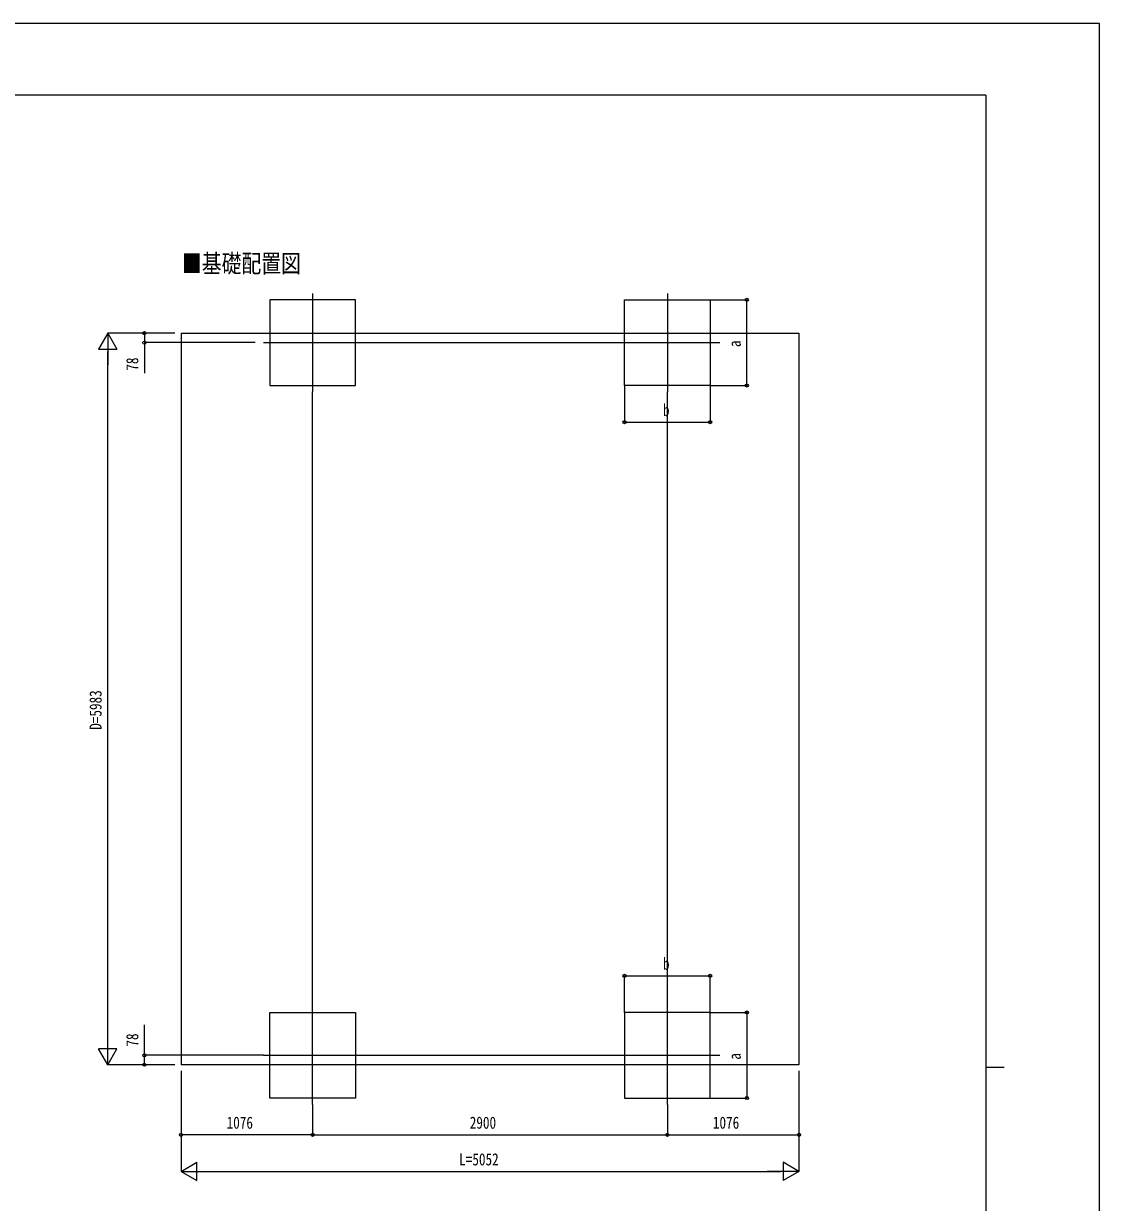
# Model space of a CAD drawing. Units: millimetres, scale not verified. Extents: x -12615 to 12615, y -8910 to 8910.
# Drawn here: x 3818 to 12615, y -731 to 8910 of the extents above; entities that cross this region are included whole.
import ezdxf
from ezdxf.enums import TextEntityAlignment as Align

# ---------------------------------------------------------------- set-up
doc = ezdxf.new("R2010")
doc.units = ezdxf.units.MM
doc.header["$LTSCALE"] = 50
for name, color, linetype in [('0-2_USER1', 3, 'Continuous'), ('0-4_YKK_12', 2, 'Continuous'), ('0-6_YKK_A1', 4, 'Continuous'), ('0-7_YKK_D', 6, 'Continuous'), ('0-8_YKK_ZWAK', 7, 'Continuous')]:
    doc.layers.add(name, color=color, linetype=linetype)
doc.styles.add('ＭＳ ゴシック', font='')
doc.styles.get('ＭＳ ゴシック').set_extended_font_data('MS Gothic')

msp = doc.modelspace()

# ---------------------------------------------------------------- linework, layer by layer
at = {"layer": '0-4_YKK_12'}
for p, q in [((6182.06, 6702.81), (6182.06, 5898.49)), ((9082.06, 6702.81), (9082.06, 5898.49)), ((5780.58, 6300.65), (9510.67, 6300.65)), ((6182.06, 70.49), (6182.06, 874.81)), ((9082.06, 70.49), (9082.06, 874.81)), ((5780.58, 472.65), (9510.67, 472.65))]:
    msp.add_line(p, q, dxfattribs=at)
at = {"layer": '0-6_YKK_A1'}
for p, q in [((5106.06, 6378.15), (10158.06, 6378.15)), ((5106.06, 6378.15), (5106.06, 395.15)), ((10158.06, 6378.15), (10158.06, 395.15)), ((10158.06, 395.15), (5106.06, 395.15))]:
    msp.add_line(p, q, dxfattribs=at)
for points in [[(5832.06, 5950.65), (6532.06, 5950.65), (6532.06, 6650.65), (5832.06, 6650.65)], [(9432.06, 5950.65), (8732.06, 5950.65), (8732.06, 6650.65), (9432.06, 6650.65)], [(5832.06, 822.65), (6532.06, 822.65), (6532.06, 122.65), (5832.06, 122.65)], [(9432.06, 822.65), (8732.06, 822.65), (8732.06, 122.65), (9432.06, 122.65)]]:
    msp.add_lwpolyline(points, close=True, dxfattribs=at)
at = {"layer": '0-7_YKK_D'}
for p, q in [((9433.06, 6650.65), (9733.06, 6650.65)), ((9732.06, 5950.65), (9732.06, 6650.65)), ((4506.06, 6378.15), (4431.06, 6248.25)), ((5055.06, 6378.15), (4505.06, 6378.15)), ((4506.06, 6378.15), (4581.06, 6248.25)), ((4506.06, 6378.15), (4506.06, 6118.34)), ((5056.06, 6378.15), (4805.06, 6378.15)), ((5712.42, 6300.65), (4805.06, 6300.65)), ((4431.06, 6248.25), (4581.06, 6248.25)), ((4506.06, 545.15), (4506.06, 6228.15)), ((6182.06, 875.31), (6182.06, 5897.99)), ((8732.06, 5949.65), (8732.06, 5649.65)), ((9082.06, 875.31), (9082.06, 5897.99)), ((9432.06, 5949.65), (9432.06, 5649.65)), ((9433.06, 5950.65), (9733.06, 5950.65)), ((8732.06, 5650.65), (9432.06, 5650.65)), ((8732.06, 823.65), (8732.06, 1123.65)), ((8732.06, 1122.65), (9432.06, 1122.65)), ((9432.06, 823.65), (9432.06, 1123.65)), ((9433.06, 822.65), (9733.06, 822.65)), ((9732.06, 822.65), (9732.06, 122.65)), ((4506.06, 395.15), (4506.06, 654.96)), ((4506.06, 395.15), (4431.06, 525.05)), ((4581.06, 525.05), (4431.06, 525.05)), ((4506.06, 395.15), (4581.06, 525.05)), ((5055.06, 395.15), (4505.06, 395.15)), ((5779.58, 472.65), (4805.06, 472.65)), ((5056.06, 395.15), (4805.06, 395.15)), ((5106.06, 345.15), (5106.06, -478.35)), ((5106.06, 344.15), (5106.06, -178.35)), ((10158.06, 345.15), (10158.06, -478.35)), ((10158.06, 345.15), (10158.06, -178.35)), ((9433.06, 122.65), (9733.06, 122.65)), ((6182.06, 69.49), (6182.06, -178.35)), ((6182.06, 69.49), (6182.06, -178.35)), ((9082.06, 69.49), (9082.06, -178.35)), ((9082.06, 69.49), (9082.06, -178.35)), ((6182.06, -177.35), (5106.06, -177.35)), ((6182.06, -177.35), (9082.06, -177.35)), ((9082.06, -177.35), (10158.06, -177.35)), ((5106.06, -477.35), (5235.96, -402.35)), ((5106.06, -477.35), (5235.96, -552.35)), ((5106.06, -477.35), (5365.87, -477.35)), ((5235.96, -552.35), (5235.96, -402.35)), ((5256.06, -477.35), (10008.06, -477.35)), ((10158.06, -477.35), (9898.25, -477.35)), ((10158.06, -477.35), (10028.16, -402.35)), ((10028.16, -402.35), (10028.16, -552.35)), ((10158.06, -477.35), (10028.16, -552.35))]:
    msp.add_line(p, q, dxfattribs=at)
for points in [[(4806.06, 6378.15), (4806.06, 6300.65), (4806.06, 6051.25)], [(4806.06, 395.15), (4806.06, 472.65), (4806.06, 722.05)]]:
    msp.add_lwpolyline(points, dxfattribs=at)
for centre in [(9732.06, 6650.65), (4806.06, 6378.15), (4806.06, 6300.65), (9732.06, 5950.65), (8732.06, 5650.65), (9432.06, 5650.65), (8732.06, 1122.65), (9432.06, 1122.65), (9732.06, 822.65), (4806.06, 472.65), (4806.06, 395.15), (9732.06, 122.65), (5106.06, -177.35), (6182.06, -177.35), (6182.06, -177.35), (9082.06, -177.35), (9082.06, -177.35), (10158.06, -177.35)]:
    msp.add_circle(centre, 12.75, dxfattribs=at)
at = {"layer": '0-8_YKK_ZWAK'}
for p, q in [((11685.06, 8325), (-11714.94, 8325)), ((11685.06, 8325), (11685.06, -7575)), ((11685.06, 375), (11835.06, 375))]:
    msp.add_line(p, q, dxfattribs=at)
msp.add_lwpolyline([(-12615, -8910), (12615, -8910), (12615, 8910), (-12615, 8910)], close=True, dxfattribs=at)

# ---------------------------------------------------------------- texts
at = {"layer": '0-2_USER1', "style": 'ＭＳ ゴシック', "width": 0.8}
msp.add_text('■基礎配置図', height=148.5, dxfattribs=at).set_placement((5113.4, 6829.5), align=Align.BOTTOM_LEFT)
at = {"layer": '0-7_YKK_D', "style": 'ＭＳ ゴシック', "width": 0.8}
for s, p in [('a', (9712.06, 6264.65)), ('78', (4786.06, 6071.25)), ('D=5983', (4486.06, 3134.65)), ('78', (4786.06, 543.65)), ('a', (9712.06, 436.65))]:
    msp.add_text(s, height=98.97, rotation=90, dxfattribs=at).set_placement(p, align=Align.BOTTOM_LEFT)
for s, p in [('b', (9046.06, 5670.65)), ('b', (9046.06, 1142.65)), ('1076', (5478.46, -157.35)), ('2900', (7466.46, -157.35)), ('1076', (9454.46, -157.35)), ('L=5052', (7380.06, -457.35))]:
    msp.add_text(s, height=98.97, dxfattribs=at).set_placement(p, align=Align.BOTTOM_LEFT)

doc.saveas('drawing.dxf')
